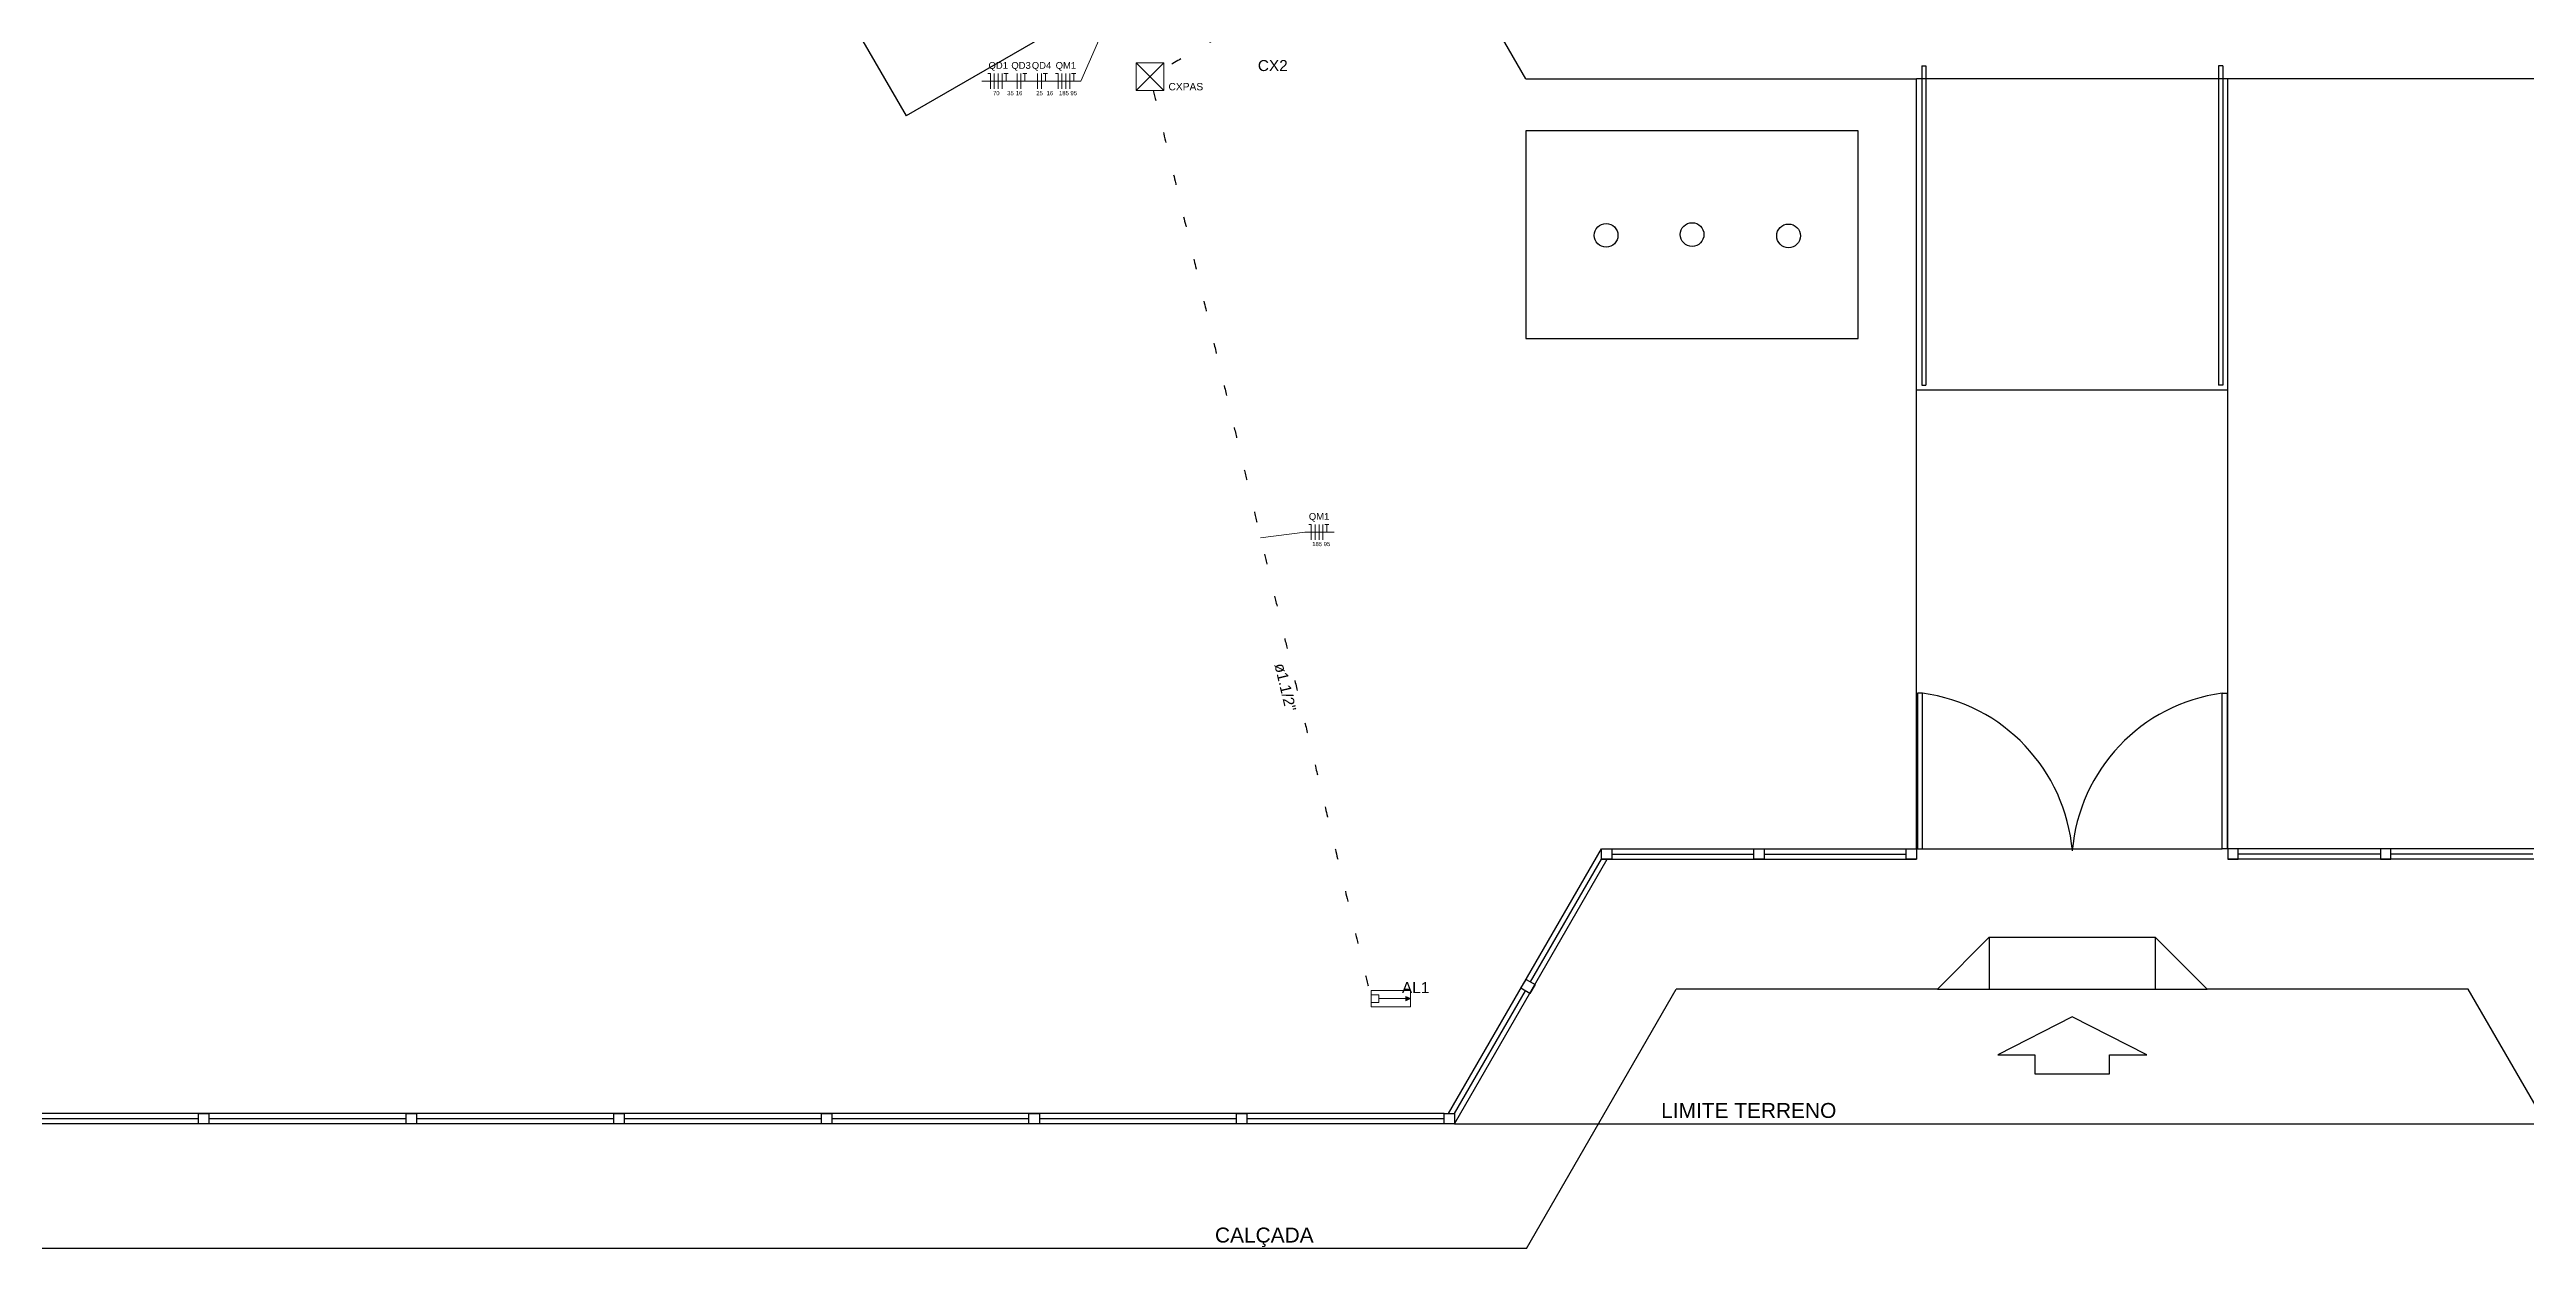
# Model space of a CAD drawing. Extents: x 175 to 700, y 53 to 250.
# Drawn here: x 469.13 to 492.99, y 171.11 to 182.66 of the extents above; entities that cross this region are included whole.
import ezdxf

# ---------------------------------------------------------------- set-up
doc = ezdxf.new("R2010")
doc.units = 0
doc.header["$LTSCALE"] = 2
doc.linetypes.add('DOT2', pattern=[3.175, 0, -3.175])
doc.linetypes.add('TRACEJADO_G', pattern=[0.375, 0.25, -0.125])
doc.layers.get('0').update_dxf_attribs({"linetype": 'CONTINUOUS'})
for name, color, linetype in [('A-PARED', 5, 'CONTINUOUS'), ('A-PISOS', 2, 'CONTINUOUS'), ('A-PISOS-CTEL', 2, 'TRACEJADO_G'), ('A-PISOS-NIVEL', 1, 'CONTINUOUS'), ('AR-PIS', 1, 'CONTINUOUS'), ('ARQ-EQP-VISTA', 1, 'CONTINUOUS'), ('ARQ-PIS-VISTA', 8, 'CONTINUOUS'), ('ARQ-SMB-1_100', 1, 'CONTINUOUS'), ('ARQ-TXT-1_075', 2, 'CONTINUOUS'), ('PORTAL_VTA_DIST', 2, 'CONTINUOUS'), ('PORTAL_VTA_PROX', 1, 'CONTINUOUS')]:
    doc.layers.add(name, color=color, linetype=linetype)
for name, color, linetype, lineweight in [('EL-Condutos', 4, 'CONTINUOUS', 30), ('EL-Fios', 9, 'CONTINUOUS', 20), ('EL-Textos condutos', 7, 'CONTINUOUS', 20), ('EL-Textos fios', 7, 'CONTINUOUS', 20), ('EL-Textos pontos', 5, 'CONTINUOUS', 20), ('P-SIMBOL', 5, 'CONTINUOUS', 20)]:
    doc.layers.add(name, color=color, linetype=linetype, lineweight=lineweight)
doc.styles.add('Arial', font='arial.ttf')
doc.styles.add('ESC-50-A20', font='arial.ttf', dxfattribs={"height": 0.1})

msp = doc.modelspace()

# ---------------------------------------------------------------- hatches: boundary and pattern name
at = {"layer": 'P-SIMBOL', "linetype": 'Continuous'}
msp.add_hatch(color=256, dxfattribs=at).paths.add_polyline_path([(482.241, 173.516), (482.197, 173.536), (482.197, 173.496)])

# ---------------------------------------------------------------- linework, layer by layer
at = {"color": 251}
for points in [[(484.18, 174.858), (484.08, 174.858), (484.08, 174.958), (484.18, 174.958)], [(485.648, 174.858), (485.548, 174.858), (485.548, 174.958), (485.648, 174.958)], [(487.116, 174.858), (487.016, 174.858), (487.016, 174.958), (487.116, 174.958)], [(490.116, 174.858), (490.216, 174.858), (490.216, 174.958), (490.116, 174.958)], [(491.585, 174.858), (491.685, 174.858), (491.685, 174.958), (491.585, 174.958)], [(483.441, 173.652), (483.391, 173.566), (483.305, 173.616), (483.355, 173.702)], [(470.666, 172.31), (470.566, 172.31), (470.566, 172.41), (470.666, 172.41)], [(472.666, 172.31), (472.566, 172.31), (472.566, 172.41), (472.666, 172.41)], [(474.666, 172.31), (474.566, 172.31), (474.566, 172.41), (474.666, 172.41)], [(476.666, 172.31), (476.566, 172.31), (476.566, 172.41), (476.666, 172.41)], [(478.666, 172.31), (478.566, 172.31), (478.566, 172.41), (478.666, 172.41)], [(480.666, 172.31), (480.566, 172.31), (480.566, 172.41), (480.666, 172.41)], [(482.666, 172.31), (482.566, 172.31), (482.566, 172.41), (482.666, 172.41)]]:
    msp.add_lwpolyline(points, close=True, dxfattribs=at)
at = {"layer": 'A-PARED', "color": 251}
msp.add_lwpolyline([(483.354, 179.876), (486.554, 179.876), (486.554, 181.876), (483.354, 181.876)], close=True, dxfattribs=at)
at = {"layer": 'A-PISOS', "color": 251}
for p in [(468.907, 196.698), (482.016, 184.694)]:
    msp.add_line(p, (477.382, 182.019), dxfattribs=at)
at = {"layer": 'A-PISOS-CTEL', "color": 251, "linetype": 'TRACEJADO_G', "ltscale": 150}
msp.add_line((482.666, 172.31), (494.566, 172.31), dxfattribs=at)
at = {"layer": 'A-PISOS-NIVEL', "color": 251}
for p, q in [((483.354, 182.376), (481.716, 185.213)), ((483.354, 182.376), (487.116, 182.376)), ((487.116, 174.958), (487.116, 182.376)), ((490.116, 182.376), (487.116, 182.376)), ((490.116, 174.958), (490.116, 182.376)), ((493.886, 182.376), (490.116, 182.376)), ((490.116, 179.376), (487.116, 179.376)), ((487.166, 179.426), (487.206, 179.426)), ((490.066, 179.426), (490.026, 179.426)), ((487.317, 173.608), (484.801, 173.608)), ((492.431, 173.608), (489.916, 173.608)), ((483.359, 171.11), (442.416, 171.11))]:
    msp.add_line(p, q, dxfattribs=at)
at = {"layer": 'AR-PIS', "color": 251, "ltscale": 10}
for p, q in [((484.18, 174.908), (485.548, 174.908)), ((485.648, 174.908), (487.016, 174.908)), ((491.585, 174.908), (490.216, 174.908)), ((493.053, 174.908), (491.685, 174.908)), ((483.398, 173.677), (484.08, 174.858)), ((482.666, 172.41), (483.348, 173.591)), ((470.566, 172.36), (468.666, 172.36)), ((472.566, 172.36), (470.666, 172.36)), ((474.566, 172.36), (472.666, 172.36)), ((476.566, 172.36), (474.666, 172.36)), ((478.566, 172.36), (476.666, 172.36)), ((480.566, 172.36), (478.666, 172.36)), ((482.566, 172.36), (480.666, 172.36))]:
    msp.add_line(p, q, dxfattribs=at)
at = {"layer": 'ARQ-EQP-VISTA', "color": 251}
for centre in [(484.126, 180.868), (484.954, 180.876), (485.883, 180.863)]:
    msp.add_circle(centre, 0.114, dxfattribs=at)
at = {"layer": 'ARQ-PIS-VISTA', "color": 251}
for p, q in [((487.166, 182.501), (487.166, 179.426)), ((487.166, 182.501), (487.206, 182.501)), ((487.206, 182.501), (487.206, 179.426)), ((490.026, 182.501), (490.026, 179.426)), ((490.066, 182.501), (490.026, 182.501)), ((490.066, 182.501), (490.066, 179.426)), ((487.317, 173.608), (487.817, 174.108)), ((487.817, 174.108), (489.416, 174.108)), ((487.817, 174.108), (487.817, 173.608)), ((489.416, 174.108), (489.416, 173.608)), ((489.916, 173.608), (489.416, 174.108)), ((487.317, 173.608), (489.916, 173.608))]:
    msp.add_line(p, q, dxfattribs=at)
at = {"layer": 'ARQ-SMB-1_100', "color": 251}
msp.add_lwpolyline([(488.976, 172.974), (489.335, 172.974), (488.616, 173.34), (487.898, 172.974), (488.257, 172.974), (488.257, 172.791), (488.976, 172.791), (488.976, 172.974)], dxfattribs=at)
at = {"layer": 'EL-Condutos', "linetype": 'DOT2', "ltscale": 0.05}
for points in [[(485.096, 185.479), (484.847, 185.336), (484.613, 185.202), (484.394, 185.076), (484.188, 184.958), (483.995, 184.846), (483.812, 184.741), (483.639, 184.642), (483.475, 184.548), (483.319, 184.458), (483.169, 184.372), (483.025, 184.289), (482.886, 184.209), (482.75, 184.131), (482.616, 184.054), (482.483, 183.977), (482.35, 183.901), (482.216, 183.824), (482.08, 183.746), (481.94, 183.666), (481.797, 183.583), (481.647, 183.497), (481.492, 183.408), (481.328, 183.314), (481.156, 183.215), (480.974, 183.11), (480.781, 182.999), (480.575, 182.881), (480.357, 182.755), (480.124, 182.622), (479.876, 182.479)], [(479.102, 183.649), (479.129, 183.597), (479.153, 183.547), (479.177, 183.5), (479.199, 183.456), (479.22, 183.414), (479.24, 183.375), (479.259, 183.337), (479.277, 183.301), (479.295, 183.266), (479.311, 183.233), (479.327, 183.201), (479.343, 183.17), (479.358, 183.139), (479.374, 183.109), (479.389, 183.08), (479.403, 183.05), (479.418, 183.02), (479.434, 182.99), (479.449, 182.96), (479.465, 182.928), (479.481, 182.896), (479.498, 182.863), (479.515, 182.828), (479.533, 182.792), (479.553, 182.754), (479.573, 182.714), (479.594, 182.671), (479.616, 182.627), (479.64, 182.58), (479.665, 182.53)], [(479.764, 182.264), (479.864, 181.847), (479.958, 181.457), (480.045, 181.091), (480.128, 180.748), (480.205, 180.426), (480.278, 180.122), (480.346, 179.835), (480.412, 179.564), (480.474, 179.305), (480.533, 179.058), (480.59, 178.82), (480.645, 178.59), (480.699, 178.365), (480.752, 178.143), (480.805, 177.923), (480.858, 177.703), (480.911, 177.48), (480.966, 177.254), (481.021, 177.021), (481.079, 176.78), (481.139, 176.53), (481.202, 176.268), (481.268, 175.992), (481.338, 175.7), (481.412, 175.391), (481.491, 175.063), (481.575, 174.713), (481.664, 174.34), (481.76, 173.942), (481.862, 173.516)]]:
    msp.add_spline(points, degree=3, dxfattribs=at)
at = {"layer": 'EL-Fios'}
for p, q in [((478.17, 182.428), (478.195, 182.428)), ((478.195, 182.278), (478.195, 182.428)), ((478.232, 182.278), (478.232, 182.428)), ((478.27, 182.278), (478.27, 182.428)), ((478.307, 182.278), (478.307, 182.428)), ((478.325, 182.428), (478.365, 182.428)), ((478.345, 182.353), (478.345, 182.428)), ((478.452, 182.278), (478.452, 182.428)), ((478.489, 182.278), (478.489, 182.428)), ((478.507, 182.428), (478.547, 182.428)), ((478.527, 182.353), (478.527, 182.428)), ((478.649, 182.278), (478.649, 182.428)), ((478.687, 182.278), (478.687, 182.428)), ((478.704, 182.428), (478.744, 182.428)), ((478.724, 182.353), (478.724, 182.428)), ((478.822, 182.428), (478.847, 182.428)), ((478.847, 182.278), (478.847, 182.428)), ((478.884, 182.278), (478.884, 182.428)), ((478.922, 182.278), (478.922, 182.428)), ((478.959, 182.278), (478.959, 182.428)), ((478.977, 182.428), (479.017, 182.428)), ((478.997, 182.353), (478.997, 182.428)), ((481.261, 178.084), (481.286, 178.084)), ((481.286, 177.934), (481.286, 178.084)), ((481.323, 177.934), (481.323, 178.084)), ((481.361, 177.934), (481.361, 178.084)), ((481.398, 177.934), (481.398, 178.084)), ((481.416, 178.084), (481.456, 178.084)), ((481.436, 178.009), (481.436, 178.084))]:
    msp.add_line(p, q, dxfattribs=at)
at = {"layer": 'EL-Textos fios'}
for p, q in [((479.386, 183.084), (479.067, 182.353)), ((479.067, 182.353), (478.113, 182.353)), ((480.797, 177.956), (481.223, 178.009)), ((481.223, 178.009), (481.506, 178.009))]:
    msp.add_line(p, q, dxfattribs=at)
at = {"layer": 'P-SIMBOL'}
for p, q in [((479.6, 182.529), (479.865, 182.529)), ((479.6, 182.529), (479.6, 182.264)), ((479.6, 182.529), (479.865, 182.264)), ((479.865, 182.529), (479.6, 182.264)), ((479.865, 182.529), (479.865, 182.264)), ((479.6, 182.264), (479.865, 182.264)), ((481.862, 173.594), (481.862, 173.438)), ((481.862, 173.594), (482.241, 173.594)), ((481.899, 173.554), (481.862, 173.554)), ((481.899, 173.479), (481.862, 173.479)), ((481.899, 173.554), (481.937, 173.554)), ((481.899, 173.479), (481.937, 173.479)), ((481.937, 173.516), (481.937, 173.554)), ((481.937, 173.516), (482.197, 173.516)), ((481.937, 173.516), (481.937, 173.479)), ((482.241, 173.516), (482.197, 173.536)), ((482.197, 173.536), (482.197, 173.496)), ((482.241, 173.516), (482.197, 173.496)), ((482.241, 173.594), (482.241, 173.438)), ((481.862, 173.438), (482.241, 173.438))]:
    msp.add_line(p, q, dxfattribs=at)
at = {"layer": 'PORTAL_VTA_DIST', "color": 251}
for centre, start, end in [((486.946, 174.797), 4.8292, 82.1801), ((490.287, 174.797), 97.8199, 175.1708)]:
    msp.add_arc(centre, 1.677, start, end, dxfattribs=at)
at = {"layer": 'PORTAL_VTA_PROX', "color": 251}
for p, q in [((482.609, 172.41), (484.08, 174.958)), ((484.08, 174.958), (487.116, 174.958)), ((487.174, 174.958), (490.059, 174.958)), ((493.153, 174.958), (490.116, 174.958)), ((482.666, 172.31), (484.137, 174.858)), ((484.08, 174.858), (487.116, 174.858)), ((493.153, 174.858), (490.116, 174.858)), ((483.359, 171.11), (484.801, 173.608)), ((493.874, 171.11), (492.431, 173.608)), ((482.566, 172.41), (442.716, 172.41)), ((482.566, 172.31), (442.716, 172.31))]:
    msp.add_line(p, q, dxfattribs=at)
for points in [[(487.124, 174.958), (487.174, 174.958), (487.174, 176.458), (487.124, 176.458)], [(490.109, 174.958), (490.059, 174.958), (490.059, 176.458), (490.109, 176.458)]]:
    msp.add_lwpolyline(points, close=True, dxfattribs=at)

# ---------------------------------------------------------------- texts
at = {"layer": 'ARQ-TXT-1_075', "color": 251, "style": 'ESC-50-A20'}
for s, p in [('LIMITE TERRENO', (484.656, 172.367)), ('CALÇADA ', (480.358, 171.167))]:
    msp.add_text(s, height=0.144, dxfattribs=at).set_placement(p)
at = {"layer": 'EL-Textos condutos', "insert": (480.982, 176.503), "char_height": 0.1059, "width": 0.88956, "attachment_point": 8, "rotation": 283.4872, "line_spacing_factor": 0.798, "style": 'Arial'}
msp.add_mtext('ø1.1/2"', dxfattribs=at)
at = {"layer": 'EL-Textos fios', "attachment_point": 8, "line_spacing_factor": 0.798, "style": 'Arial'}
for s, insert, char_height, width in [('QD1', (478.27, 182.454), 0.0653, 0.2351), ('QD3', (478.49, 182.454), 0.0653, 0.2351), ('QD4', (478.687, 182.454), 0.0653, 0.2351), ('QM1', (478.922, 182.454), 0.0653, 0.2351), ('70', (478.251, 182.217), 0.0406, 0.09743), ('35', (478.388, 182.217), 0.0406, 0.09743), ('16', (478.471, 182.217), 0.0406, 0.09743), ('25', (478.668, 182.217), 0.0406, 0.09743), ('16', (478.767, 182.217), 0.0406, 0.09743), ('185', (478.903, 182.217), 0.0406, 0.14614), ('95', (478.997, 182.217), 0.0406, 0.09743), ('QM1', (481.361, 178.11), 0.0653, 0.2351), ('185', (481.342, 177.874), 0.0406, 0.14614), ('95', (481.436, 177.874), 0.0406, 0.09743)]:
    msp.add_mtext(s, dxfattribs=dict(at, insert=insert, char_height=char_height, width=width))
at = {"layer": 'EL-Textos pontos', "line_spacing_factor": 0.798, "style": 'Arial'}
for s, insert, char_height, width, attachment_point in [('CX2', (480.771, 182.449), 0.1059, 0.38124, 7), ('CXPAS', (480.077, 182.264), 0.0706, 0.4236, 8), ('AL1', (482.159, 173.569), 0.1059, 0.38124, 7)]:
    msp.add_mtext(s, dxfattribs=dict(at, insert=insert, char_height=char_height, width=width, attachment_point=attachment_point))

doc.saveas('drawing.dxf')
